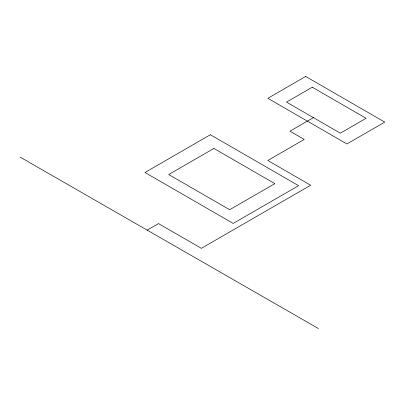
<?xml version="1.0" encoding="UTF-8"?>
<svg xmlns="http://www.w3.org/2000/svg" width="405" height="405" viewBox="0 0 405 405"><rect width="100%" height="100%" fill="white"/><g stroke="black" fill="none" stroke-linecap="round" stroke-linejoin="round"><path stroke-width="0.61" d="M147.182 230.141L158.497 223.58L201.366 248.331L310.665 185.232L267.791 160.476L304.226 139.441L289.934 131.195L313.419 117.637M20.25 157.191L318.411 328.546M305.684 76.454L267.847 98.299L346.913 143.947L384.75 122.102L305.684 76.454M210.372 134.738L144.975 172.495L233.194 223.428L298.586 185.672L210.372 134.738M312.265 87.222L286.502 102.095L340.332 133.174L366.095 118.3L312.265 87.222M213.901 148.448L168.718 174.535L229.665 209.719L274.848 183.637L213.901 148.448"/></g></svg>
